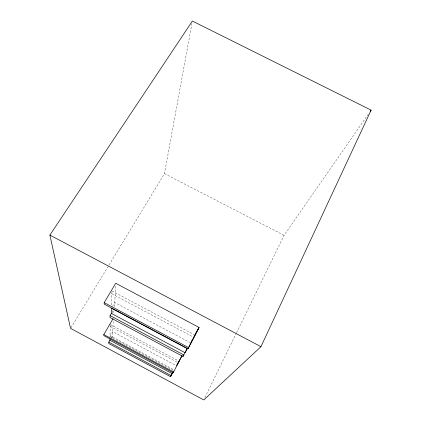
<?xml version="1.0" encoding="UTF-8"?>
<svg xmlns="http://www.w3.org/2000/svg" width="421" height="421" viewBox="0 0 421 421"><rect width="100%" height="100%" fill="white"/><g stroke="black" fill="none" stroke-linecap="round" stroke-linejoin="round"><path stroke-width="0.32" stroke-dasharray="2.1 1.58" d="M173.226 370.438L109.976 336.537L110.234 325.107M111.57 304.93L111.933 291.543M111.933 338.031L112.565 336.937L113.207 320.576M114.607 306.677L115.538 285.538M109.002 265.019L164.464 173.636L191.902 23.634M204.922 397.587L236.281 333.274M236.57 332.679L284.043 235.318L368.491 113.912M111.107 338.105L112.623 335.469M109.976 336.537L112.77 331.68L175.815 365.428M111.981 312.256L113.27 310.051M112.56 313.156L114.149 310.435M112.47 306.514L114.786 302.562L189.792 342.473M70.896 327.806L108.665 265.577M164.464 173.636L284.043 235.318M111.949 290.979L195.049 335.111M111.875 293.795L193.213 337.016M110.249 324.459L178.536 360.971M110.207 326.407L177.104 362.192M112.565 336.937L174.068 369.891"/><path stroke-width="0.63" d="M109.923 338.989L109.892 340.242L108.807 342.131L108.786 343.52L170.552 376.674L172.736 372.559M110.06 315.582L110.018 317.508L182.998 356.476L183.856 354.971L110.06 315.582L111.339 313.387L111.481 308.204L187.345 348.635L185.03 352.698L111.339 313.387M104.208 302.631L104.155 304.12L187.987 348.793L199.07 327.449L115.707 283.265L104.208 302.631L188.661 347.625M103.813 334.595L103.776 335.611L173.147 372.811L173.599 372.011L103.813 334.595L113.033 318.723M260.952 346.678L371.117 110.134L192.376 21.05L49.883 235.097L70.554 328.369L203.769 399.95L260.952 346.678L49.883 235.097M173.147 372.811L182.104 355.582M182.998 356.476L187.387 348.141M187.987 348.793L198.323 328.764M170.552 376.674L172.894 372.153M177.004 364.649L181.893 355.919M172.984 372.196L172.168 373.643L109.892 340.242M176.667 365.644L179.114 361.281M195.144 334.369L199.07 327.449M190.887 342.415L192.823 339.021M193.786 337.321L195.049 335.111M370.364 111.212L371.117 110.134M108.807 342.131L171.163 375.59"/></g></svg>
